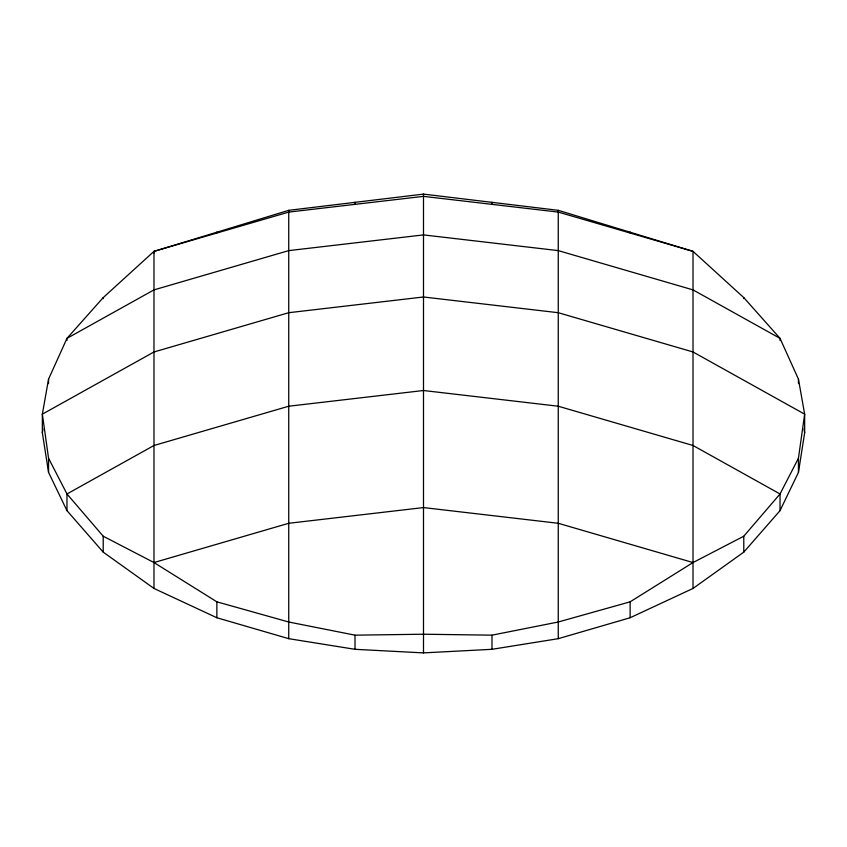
<?xml version="1.0" encoding="UTF-8"?>
<svg xmlns="http://www.w3.org/2000/svg" width="847" height="847" viewBox="0 0 847 847"><rect width="100%" height="100%" fill="white"/><g stroke="black" fill="none" stroke-linecap="round" stroke-linejoin="round"><path stroke-width="1.27" d="M693.015 588.443L693.015 251.358L558.258 212.089L423.5 196.366L288.742 212.089L153.985 251.358L153.985 588.443L216.864 617.749L288.742 638.68L355.009 649.31L423.5 652.889L491.991 649.31L558.258 638.68L630.136 617.749L693.015 588.443L743.782 552.138L780.034 510.635L798.446 472.382L804.65 432.838L804.65 414.162L798.446 379.149L780.034 338.366L743.782 297.615L693.015 251.358L558.258 210.321L423.5 194.111L288.742 210.321L153.985 251.358L103.218 297.615L66.966 338.366L48.554 379.149L42.35 414.162L42.35 432.838L48.554 472.382L66.966 510.635L103.218 552.138L153.985 588.443M798.446 472.382L798.446 458.238L804.65 414.162L693.015 351.971L558.258 312.702L423.5 296.99L288.742 312.702L153.985 351.971L42.35 414.162L48.554 458.238L48.554 472.382M42.35 432.838L42.953 429.006M798.446 458.238L780.034 493.97L743.782 536.215L693.015 562.556L630.136 601.825L558.258 622.005L491.991 635.165L423.5 634.223L355.009 635.165L288.742 622.005L216.864 601.825L153.985 562.556L103.218 536.215L66.966 493.97L48.554 458.238M153.985 562.556L288.742 523.287L423.5 507.575L558.258 523.287L693.015 562.556M804.047 429.006L804.65 432.838M798.446 379.149L798.446 383.575M780.034 340.452L780.034 338.366L693.015 289.886L558.258 250.617L423.5 234.905L288.742 250.617L153.985 289.886L66.966 338.366L66.966 340.452M780.034 510.635L780.034 493.97L693.015 445.49L558.258 406.221L423.5 390.509L288.742 406.221L153.985 445.49L66.966 493.97L66.966 510.635M743.782 297.615L743.782 298.61M743.782 536.215L743.782 552.138M630.136 232.004L630.136 232.999M630.136 601.825L630.136 617.749M558.258 210.321L558.258 638.68M491.991 202.221L491.991 203.989M491.991 635.165L491.991 649.31M423.5 194.111L423.5 652.889M355.009 202.221L355.009 203.989M355.009 635.165L355.009 649.31M288.742 210.321L288.742 638.68M216.864 232.004L216.864 232.999M216.864 601.825L216.864 617.749M153.985 251.358L153.985 252.978M103.218 297.615L103.218 298.61M103.218 536.215L103.218 552.138M48.554 379.149L48.554 383.575"/></g></svg>
